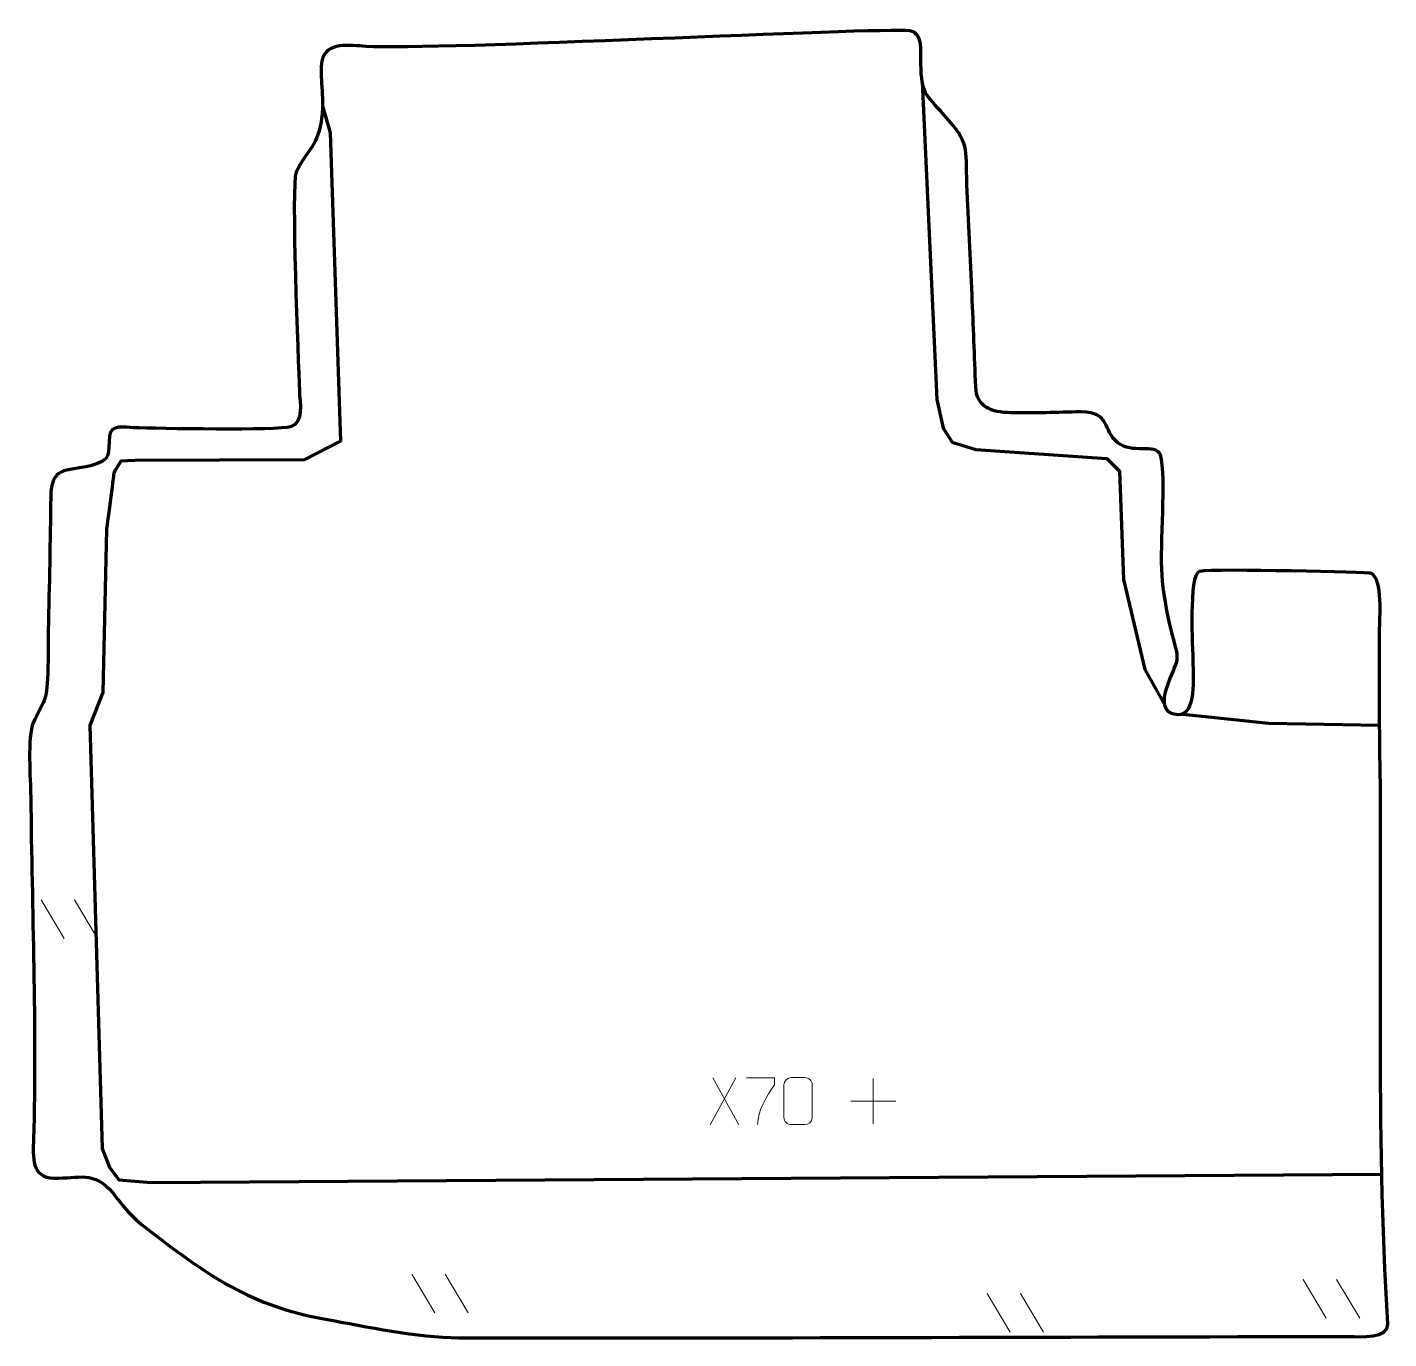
# Model space of a CAD drawing. Header units: millimetres. Extents: x -688 to 36, y -1 to 697.
import ezdxf

# ---------------------------------------------------------------- set-up
doc = ezdxf.new("R2010")
doc.units = ezdxf.units.MM
doc.header["$MEASUREMENT"] = 0
doc.layers.add('layer 2', color=7, linetype='Continuous')
doc.layers.add('layer 3', color=7, linetype='Continuous')

msp = doc.modelspace()

# ---------------------------------------------------------------- linework, layer by layer
at = {"layer": 'layer 2', "color": 140, "lineweight": 158}
for points, knots in [([(-212.4693, 667.4712), (-212.4693, 667.4712), (-204.6843, 498.5746), (-204.6843, 498.5746), (-204.6843, 498.5746), (-204.6843, 498.5746), (-201.377, 483.2288), (-201.377, 483.2288), (-201.377, 483.2288), (-201.377, 483.2288), (-196.6145, 475.8204), (-196.6145, 475.8204), (-196.6145, 475.8204), (-196.6145, 475.8204), (-183.9145, 471.8516), (-183.9145, 471.8516), (-183.9145, 471.8516), (-183.9145, 471.8516), (-114.329, 467.0891), (-114.329, 467.0891), (-114.329, 467.0891), (-114.329, 467.0891), (-107.5821, 460.4745), (-107.5821, 460.4745), (-107.5821, 460.4745), (-107.5821, 460.4745), (-105.4646, 402.7949), (-105.4646, 402.7949), (-105.4646, 402.7949), (-105.4646, 402.7949), (-94.0876, 354.9053), (-94.0876, 354.9053), (-94.0876, 354.9053), (-94.0876, 354.9053), (-83.4853, 335.9516), (-83.4853, 335.9516)], [0, 0, 0, 0, 0.1, 0.1, 0.1, 0.1, 0.2, 0.2, 0.2, 0.2, 0.3, 0.3, 0.3, 0.3, 0.4, 0.4, 0.4, 0.4, 0.5, 0.5, 0.5, 0.5, 0.6, 0.6, 0.6, 0.6, 0.7, 0.7, 0.7, 0.7, 0.8, 0.8, 0.8, 0.8, 1, 1, 1, 1]), ([(-531.3738, 654.7445), (-531.3738, 654.7445), (-527.3423, 640.3243), (-527.3423, 640.3243), (-527.3423, 640.3243), (-527.3423, 640.3243), (-521.9182, 476.2824), (-521.9182, 476.2824), (-521.9182, 476.2824), (-521.9182, 476.2824), (-541.2328, 466.4928), (-541.2328, 466.4928), (-541.2328, 466.4928), (-541.2328, 466.4928), (-631.1913, 466.0959), (-631.1913, 466.0959), (-631.1913, 466.0959), (-631.1913, 466.0959), (-638.5997, 465.699), (-638.5997, 465.699), (-638.5997, 465.699), (-638.5997, 465.699), (-642.4361, 460.1427), (-642.4361, 459.2167), (-642.4361, 459.2167), (-642.4361, 458.2907), (-646.2726, 429.451), (-646.2726, 429.451), (-646.2726, 429.451), (-646.2726, 429.451), (-648.257, 342.6675), (-648.257, 342.6675), (-648.257, 342.6675), (-648.257, 342.6675), (-655.1362, 325.205), (-655.1362, 325.205), (-655.1362, 325.205), (-655.1362, 325.205), (-648.5218, 100.1767), (-648.5218, 100.1767), (-648.5218, 100.1767), (-648.5218, 100.1767), (-644.6853, 90.2548), (-644.6853, 90.2548), (-644.6853, 90.2548), (-644.6853, 90.2548), (-639.7905, 83.5079), (-639.7905, 83.5079), (-639.7905, 83.5079), (-639.7905, 83.5079), (-622.5926, 82.0527), (-622.5926, 82.0527), (-622.5926, 82.0527), (-622.5926, 82.0527), (31.8804, 86.5425), (31.8804, 86.5425)], [0, 0, 0, 0, 0.06666667, 0.06666667, 0.06666667, 0.06666667, 0.13333333, 0.13333333, 0.13333333, 0.13333333, 0.2, 0.2, 0.2, 0.2, 0.26666667, 0.26666667, 0.26666667, 0.26666667, 0.33333333, 0.33333333, 0.33333333, 0.33333333, 0.4, 0.4, 0.4, 0.4, 0.46666667, 0.46666667, 0.46666667, 0.46666667, 0.53333333, 0.53333333, 0.53333333, 0.53333333, 0.6, 0.6, 0.6, 0.6, 0.66666667, 0.66666667, 0.66666667, 0.66666667, 0.73333333, 0.73333333, 0.73333333, 0.73333333, 0.8, 0.8, 0.8, 0.8, 0.86666667, 0.86666667, 0.86666667, 0.86666667, 1, 1, 1, 1]), ([(-73.9535, 331.222), (-73.9535, 331.222), (-28.3382, 326.33), (-28.3382, 326.33), (-28.3382, 326.33), (-28.3382, 326.33), (30.7448, 325.2695), (30.7448, 325.2695)], [0, 0, 0, 0, 0.33333333, 0.33333333, 0.33333333, 0.33333333, 1, 1, 1, 1])]:
    msp.add_open_spline(points, degree=3, knots=knots, dxfattribs=at)
at = {"layer": 'layer 3', "color": 242, "lineweight": 158}
msp.add_open_spline([(-79.6683, 374.3789), (-74.4767, 356.312), (-77.2158, 361.1818), (-82.4732, 345.1265), (-82.4732, 345.1265), (-84.4212, 339.1778), (-85.142, 331.272), (-76.6343, 330.7615), (-76.6343, 330.7615), (-66.5611, 330.157), (-68.6343, 352.069), (-68.5199, 358.8281), (-68.5199, 358.8281), (-68.641, 365.5187), (-71.0323, 405.4209), (-65.0941, 407.0768), (-65.0941, 407.0768), (-55.9739, 408.7375), (25.3489, 406.4246), (26.2011, 406.073), (26.2011, 406.073), (32.7297, 403.3792), (30.7174, 381.4831), (30.7412, 375.4832), (30.7412, 375.4832), (30.8136, 357.2249), (30.5034, 339.5644), (30.8002, 321.3045), (30.8002, 321.3045), (32.5013, 216.65), (28.5329, 111.7043), (35.1178, 6.7215), (35.1178, 6.7215), (35.6079, -1.0919), (20.5079, -0.0339), (14.5227, 0.1236), (14.5227, 0.1236), (-143.3364, -0.0123), (-301.2638, -0.877), (-459.1122, -0.508), (-459.1122, -0.508), (-480.8613, -0.4571), (-508.1052, 5.454), (-529.8721, 9.3185), (-529.8721, 9.3185), (-568.8743, 16.2431), (-592.2516, 32.2894), (-622.9655, 55.9856), (-622.9655, 55.9856), (-632.4744, 63.3219), (-635.5226, 66.9392), (-642.8263, 76.2913), (-642.8263, 76.2913), (-653.1537, 88.7445), (-660.8036, 84.0643), (-674.1861, 84.3557), (-674.1861, 84.3557), (-686.4261, 84.6222), (-685.3932, 95.6295), (-685.1054, 105.2299), (-685.1054, 105.2299), (-683.3202, 164.7691), (-685.9709, 227.38), (-686.5676, 287.1812), (-686.5676, 287.1812), (-686.7306, 296.322), (-688.4388, 319.1745), (-685.1986, 326.6148), (-685.1986, 326.6148), (-680.6087, 337.1541), (-678.2651, 336.6882), (-677.6098, 349.9385), (-677.6098, 349.9385), (-677.1835, 358.5568), (-677.4225, 367.3568), (-677.2598, 376.0094), (-677.2598, 376.0094), (-676.7339, 399.5948), (-676.2035, 423.1776), (-675.9365, 446.7678), (-675.9365, 446.7678), (-675.7541, 462.8777), (-668.2459, 460.2724), (-654.7719, 463.2464), (-654.7719, 463.2464), (-643.0489, 466.313), (-645.7256, 469.6739), (-644.6192, 479.1636), (-644.6192, 479.1636), (-643.8835, 485.474), (-637.042, 483.6715), (-631.7181, 483.4585), (-631.7181, 483.4585), (-620.2522, 483.0977), (-554.3129, 481.9442), (-548.3931, 484.0124), (-548.3931, 484.0124), (-541.0121, 486.5911), (-543.5062, 496.5898), (-543.7308, 503.146), (-543.7308, 503.146), (-544.247, 518.5142), (-548.2441, 613.121), (-545.4263, 619.4548), (-545.4263, 619.4548), (-539.6835, 631.42), (-533.697, 633.1315), (-531.6993, 649.1233), (-531.6993, 649.1233), (-530.4769, 658.9092), (-533.1945, 670.933), (-531.7008, 678.5675), (-531.7008, 678.5675), (-529.6398, 689.1011), (-516.6597, 686.8896), (-508.2747, 686.3378), (-508.2747, 686.3378), (-472.3707, 683.975), (-235.5832, 696.5514), (-219.139, 694.6149), (-219.139, 694.6149), (-211.6846, 693.7371), (-213.4825, 683.3467), (-213.2664, 677.124), (-213.2664, 677.124), (-212.6431, 661.0627), (-211.1759, 661.6332), (-200.7898, 649.7954), (-200.7898, 649.7954), (-186.6988, 633.634), (-189.6137, 633.6223), (-188.7259, 612.8178), (-188.7259, 612.8178), (-187.89, 593.2277), (-186.9135, 573.6201), (-186.0052, 554.0306), (-186.0052, 554.0306), (-185.2544, 537.7696), (-184.7167, 521.5778), (-184.0632, 505.3288), (-184.0632, 505.3288), (-183.6185, 494.2677), (-175.4278, 491.7588), (-165.583, 491.4748), (-165.583, 491.4748), (-152.7606, 491.1498), (-140.7846, 491.7561), (-128.0918, 491.957), (-128.0918, 491.957), (-111.8641, 491.4805), (-116.9306, 482.4195), (-108.5119, 475.5404), (-108.5119, 475.5404), (-100.9324, 469.3469), (-88.5196, 475.1696), (-85.8279, 469.2361), (-85.8279, 469.2361), (-82.443, 456.0956), (-86.1657, 421.9117), (-84.9235, 405.0965), (-84.9235, 405.0965), (-84.2545, 396.0396), (-82.7849, 387.6224), (-80.788, 378.7791), (-80.788, 378.7791), (-80.4403, 377.2932), (-80.0623, 375.8522), (-79.6683, 374.3789)], degree=3, knots=[0, 0, 0, 0, 0.02325581, 0.02325581, 0.02325581, 0.02325581, 0.04651163, 0.04651163, 0.04651163, 0.04651163, 0.06976744, 0.06976744, 0.06976744, 0.06976744, 0.09302326, 0.09302326, 0.09302326, 0.09302326, 0.11627907, 0.11627907, 0.11627907, 0.11627907, 0.13953488, 0.13953488, 0.13953488, 0.13953488, 0.1627907, 0.1627907, 0.1627907, 0.1627907, 0.18604651, 0.18604651, 0.18604651, 0.18604651, 0.20930233, 0.20930233, 0.20930233, 0.20930233, 0.23255814, 0.23255814, 0.23255814, 0.23255814, 0.25581395, 0.25581395, 0.25581395, 0.25581395, 0.27906977, 0.27906977, 0.27906977, 0.27906977, 0.30232558, 0.30232558, 0.30232558, 0.30232558, 0.3255814, 0.3255814, 0.3255814, 0.3255814, 0.34883721, 0.34883721, 0.34883721, 0.34883721, 0.37209302, 0.37209302, 0.37209302, 0.37209302, 0.39534884, 0.39534884, 0.39534884, 0.39534884, 0.41860465, 0.41860465, 0.41860465, 0.41860465, 0.44186047, 0.44186047, 0.44186047, 0.44186047, 0.46511628, 0.46511628, 0.46511628, 0.46511628, 0.48837209, 0.48837209, 0.48837209, 0.48837209, 0.51162791, 0.51162791, 0.51162791, 0.51162791, 0.53488372, 0.53488372, 0.53488372, 0.53488372, 0.55813953, 0.55813953, 0.55813953, 0.55813953, 0.58139535, 0.58139535, 0.58139535, 0.58139535, 0.60465116, 0.60465116, 0.60465116, 0.60465116, 0.62790698, 0.62790698, 0.62790698, 0.62790698, 0.65116279, 0.65116279, 0.65116279, 0.65116279, 0.6744186, 0.6744186, 0.6744186, 0.6744186, 0.69767442, 0.69767442, 0.69767442, 0.69767442, 0.72093023, 0.72093023, 0.72093023, 0.72093023, 0.74418605, 0.74418605, 0.74418605, 0.74418605, 0.76744186, 0.76744186, 0.76744186, 0.76744186, 0.79069767, 0.79069767, 0.79069767, 0.79069767, 0.81395349, 0.81395349, 0.81395349, 0.81395349, 0.8372093, 0.8372093, 0.8372093, 0.8372093, 0.86046512, 0.86046512, 0.86046512, 0.86046512, 0.88372093, 0.88372093, 0.88372093, 0.88372093, 0.90697674, 0.90697674, 0.90697674, 0.90697674, 0.93023256, 0.93023256, 0.93023256, 0.93023256, 0.95348837, 0.95348837, 0.95348837, 0.95348837, 1, 1, 1, 1], dxfattribs=at)
at = {"layer": 'layer 3', "color": 250, "lineweight": 9}
for points in [[(-681.0774, 232.4249), (-681.0774, 232.4249), (-668.7131, 211.8806), (-668.7131, 211.8806)], [(-663.3475, 232.4249), (-663.3475, 232.4249), (-650.9832, 211.8806), (-650.9832, 211.8806)], [(-311.5334, 137.6611), (-311.5334, 137.6611), (-325.274, 112.7653), (-325.274, 112.7653)], [(-323.8194, 137.6611), (-323.8194, 137.6611), (-310.0788, 112.7076), (-310.0788, 112.7076)], [(-238.5143, 137.3042), (-238.5143, 137.3042), (-238.5143, 113.3263), (-238.5143, 113.3263)], [(-250.5032, 125.3152), (-250.5032, 125.3152), (-226.5253, 125.3152), (-226.5253, 125.3152)], [(-483.9641, 33.2414), (-483.9641, 33.2414), (-471.5998, 12.6971), (-471.5998, 12.6971)], [(-466.2342, 33.2414), (-466.2342, 33.2414), (-453.8699, 12.6971), (-453.8699, 12.6971)], [(-9.9618, 30.454), (-9.9618, 30.454), (2.4025, 9.9097), (2.4025, 9.9097)], [(7.7681, 30.454), (7.7681, 30.454), (20.1324, 9.9097), (20.1324, 9.9097)], [(-178.0114, 22.9693), (-178.0114, 22.9693), (-165.6471, 2.425), (-165.6471, 2.425)], [(-160.2815, 22.9693), (-160.2815, 22.9693), (-147.9172, 2.425), (-147.9172, 2.425)]]:
    msp.add_open_spline(points, degree=3, dxfattribs=at)
for points, knots in [([(-305.9222, 137.7945), (-305.9222, 137.7945), (-291.1061, 137.7945), (-291.1061, 137.7945), (-291.1061, 137.7945), (-291.1064, 136.5449), (-291.1064, 135.2953), (-291.1061, 134.0455), (-291.1061, 134.0455), (-295.1005, 128.0484), (-300.0157, 120.2148), (-300.0157, 112.836)], [0, 0, 0, 0, 0.25, 0.25, 0.25, 0.25, 0.5, 0.5, 0.5, 0.5, 1, 1, 1, 1]), ([(-282.0949, 137.8145), (-279.7288, 137.8145), (-277.3623, 137.8145), (-274.9958, 137.8145), (-274.9958, 137.8145), (-273.0153, 137.8501), (-270.9893, 136.3558), (-270.9622, 133.9137), (-270.9622, 133.9137), (-270.9626, 128.1563), (-270.9626, 122.3985), (-270.9622, 116.6403), (-270.9622, 116.6403), (-271.1043, 114.3127), (-272.8107, 112.8304), (-274.9958, 112.8196), (-274.9958, 112.8196), (-277.3682, 112.82), (-279.7406, 112.82), (-282.1126, 112.8196), (-282.1126, 112.8196), (-284.0711, 112.714), (-286.0775, 114.6019), (-286.0661, 116.6229), (-286.0661, 116.6229), (-286.0657, 122.4035), (-286.0657, 128.1838), (-286.0661, 133.9636), (-286.0661, 133.9636), (-286.0618, 136.1056), (-284.2847, 137.8281), (-282.0949, 137.8145)], [0, 0, 0, 0, 0.11111111, 0.11111111, 0.11111111, 0.11111111, 0.22222222, 0.22222222, 0.22222222, 0.22222222, 0.33333333, 0.33333333, 0.33333333, 0.33333333, 0.44444444, 0.44444444, 0.44444444, 0.44444444, 0.55555556, 0.55555556, 0.55555556, 0.55555556, 0.66666667, 0.66666667, 0.66666667, 0.66666667, 0.77777778, 0.77777778, 0.77777778, 0.77777778, 1, 1, 1, 1])]:
    msp.add_open_spline(points, degree=3, knots=knots, dxfattribs=at)

doc.saveas('drawing.dxf')
